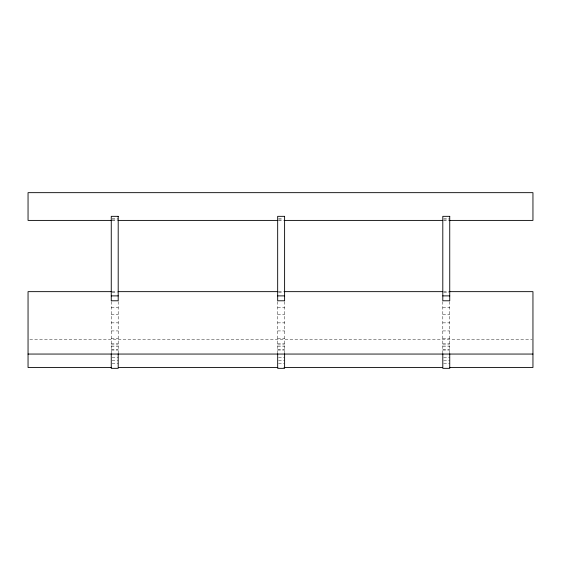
<?xml version="1.0" encoding="UTF-8"?>
<svg xmlns="http://www.w3.org/2000/svg" width="561" height="561" viewBox="0 0 561 561"><rect width="100%" height="100%" fill="white"/><g stroke="black" fill="none" stroke-linecap="round" stroke-linejoin="round"><path stroke-width="0.42" stroke-dasharray="2.81 2.1" d="M112.123 218.545L118.196 218.545M278.544 218.545L282.877 218.545M443.674 218.545L449.74 218.545M112.123 219.926L118.196 219.926M278.544 219.926L282.877 219.926M443.674 219.926L449.74 219.926M112.123 220.403L117.459 220.403M278.544 220.403L283.13 220.403M443.541 220.403L448.877 220.403M112.123 291.65L117.459 291.65M278.544 291.65L283.13 291.65M443.541 291.65L448.877 291.65M112.123 292.716L117.326 292.716M278.544 292.716L282.877 292.716M443.674 292.716L448.877 292.716M111.26 307.253L118.196 307.253M277.674 307.253L284.609 307.253M442.804 307.253L449.74 307.253M111.26 314.777L118.196 314.777M277.674 314.777L284.609 314.777M442.804 314.777L449.74 314.777M111.26 322.856L118.196 322.856M277.674 322.856L284.609 322.856M442.804 322.856L449.74 322.856M111.26 330.927L118.196 330.927M277.674 330.927L284.609 330.927M442.804 330.927L449.74 330.927M111.26 338.458L118.196 338.458M277.674 338.458L284.609 338.458M442.804 338.458L449.74 338.458M29.803 339.756L532.073 339.756M111.26 343.823L118.196 343.823M277.674 343.823L284.609 343.823M442.804 343.823L449.74 343.823M111.26 344.917L118.196 344.917M277.674 344.917L284.609 344.917M442.804 344.917L449.74 344.917M111.26 346.691L118.196 346.691M277.674 346.691L284.609 346.691M442.804 346.691L449.74 346.691M111.26 349.819L118.196 349.819M277.674 349.819L284.609 349.819M442.804 349.819L449.74 349.819M111.26 350.036L118.196 350.036M277.674 350.036L284.609 350.036M442.804 350.036L449.74 350.036M112.123 357.217L118.196 357.217M278.544 357.217L284.609 357.217M443.674 357.217L449.74 357.217M112.123 360.562L118.196 360.562M278.544 360.562L284.609 360.562M443.674 360.562L449.74 360.562M112.123 363.43L118.196 363.43M278.544 363.43L284.609 363.43M443.674 363.43L449.74 363.43M449.74 301.601L449.74 352.911M442.804 301.601L442.804 352.911M284.609 301.601L284.609 352.911M277.674 301.601L277.674 352.911M118.196 301.601L118.196 352.911M111.26 301.601L111.26 352.911"/><path stroke-width="0.84" d="M111.323 220.403L28.05 220.403L28.05 192.661L532.95 192.661L532.95 220.403L449.677 220.403M118.336 220.403L277.87 220.403M284.006 220.403L442.664 220.403M111.323 291.65L28.05 291.65L28.05 367.497L111.323 367.497M118.336 291.65L277.87 291.65M284.006 291.65L442.664 291.65M449.677 291.65L532.95 291.65L532.95 367.497L449.677 367.497M111.26 295.885L118.196 295.885M277.674 295.885L284.609 295.885M442.804 295.885L449.74 295.885M28.05 354.054L532.95 354.054M118.336 367.497L277.87 367.497M284.006 367.497L442.664 367.497M449.74 353.626L449.74 368.339L442.804 368.339L442.804 353.626M284.609 353.626L284.609 368.339L277.674 368.339L277.674 353.626M118.196 353.626L118.196 368.339L111.26 368.339L111.26 353.626M118.196 216.336L111.26 216.336L111.26 300.787L118.196 300.787L118.196 216.336M284.609 216.336L277.674 216.336L277.674 300.787L284.609 300.787L284.609 216.336M449.74 216.336L442.804 216.336L442.804 300.787L449.74 300.787L449.74 216.336"/></g></svg>
